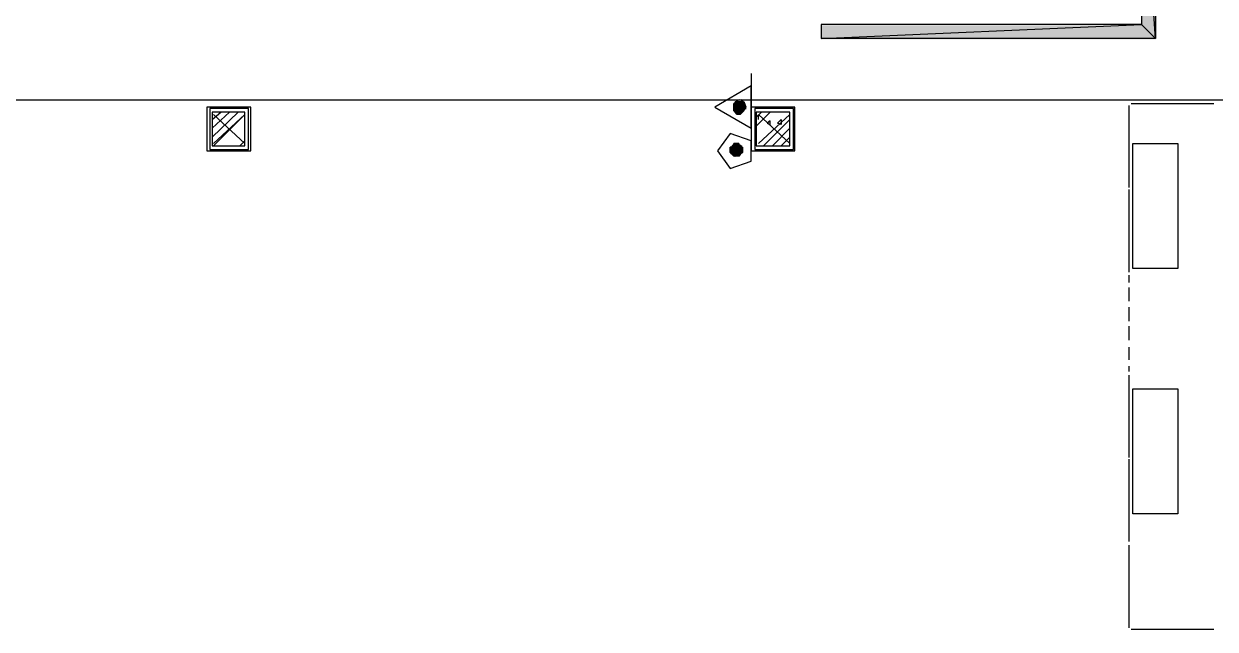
# Model space of a CAD drawing. Header units: millimetres. Extents: x 5 to 415, y 48 to 251.
# Drawn here: x 86.59 to 115.39, y 121.97 to 136.6 of the extents above; entities that cross this region are included whole.
import ezdxf

# ---------------------------------------------------------------- set-up
doc = ezdxf.new("R2010")
doc.units = ezdxf.units.MM
doc.layers.add('H', color=7, linetype='Continuous')
doc.layers.add('P', color=7, linetype='Continuous')

msp = doc.modelspace()

# ---------------------------------------------------------------- hatches: boundary and pattern name
at = {"layer": 'H', "linetype": 'Continuous'}
for points in [[(105.869, 136.225), (105.869, 136.56), (113.612, 136.56), (113.612, 141.182), (113.965, 141.182), (113.965, 136.225), (105.869, 136.225)], [(103.752, 134.497), (103.752, 134.673), (103.805, 134.673), (103.805, 134.444), (103.752, 134.497)], [(103.805, 134.444), (103.805, 134.708), (103.84, 134.708), (103.84, 134.408), (103.805, 134.444)], [(103.84, 134.408), (103.84, 134.708), (103.893, 134.708), (103.893, 134.408), (103.84, 134.408)], [(103.893, 134.408), (103.893, 134.708), (103.928, 134.708), (103.928, 134.408), (103.893, 134.408)], [(103.928, 134.408), (103.928, 134.708), (103.964, 134.708), (103.964, 134.444), (103.928, 134.408)], [(103.964, 134.444), (103.964, 134.673), (104.017, 134.673), (104.017, 134.497), (103.964, 134.444)], [(104.017, 134.532), (104.017, 134.62), (104.052, 134.585), (104.052, 134.532), (104.017, 134.532)], [(103.752, 133.385), (103.752, 133.685), (103.805, 133.685), (103.805, 133.385), (103.752, 133.385)], [(103.805, 133.385), (103.805, 133.685), (103.84, 133.685), (103.84, 133.385), (103.805, 133.385)], [(103.84, 133.385), (103.84, 133.685), (103.893, 133.685), (103.893, 133.385), (103.84, 133.385)], [(103.681, 133.473), (103.681, 133.615), (103.717, 133.615), (103.717, 133.438), (103.681, 133.473)], [(103.717, 133.438), (103.717, 133.65), (103.752, 133.65), (103.752, 133.385), (103.717, 133.438)], [(103.893, 133.385), (103.893, 133.65), (103.928, 133.65), (103.928, 133.438), (103.893, 133.385)], [(103.928, 133.438), (103.928, 133.615), (103.964, 133.615), (103.964, 133.473), (103.928, 133.438)]]:
    msp.add_hatch(color=256, dxfattribs=at).paths.add_polyline_path(points)

# ---------------------------------------------------------------- linework, layer by layer
at = {"layer": 'P'}
for points in [[(113.947, 136.243), (113.612, 141.182)], [(113.612, 141.182), (113.612, 136.578)], [(113.947, 136.243), (113.612, 141.182)], [(113.947, 141.182), (113.947, 136.243)], [(105.869, 136.578), (105.869, 136.243)], [(105.869, 136.243), (113.612, 136.578)], [(113.612, 136.578), (105.869, 136.578)], [(105.869, 136.243), (113.612, 136.578)], [(113.612, 136.578), (113.947, 136.243)], [(113.612, 136.578), (113.947, 136.243)], [(113.947, 136.243), (105.869, 136.243)], [(104.175, 135.396), (104.175, 133.526)], [(104.175, 135.096), (103.293, 134.585)], [(104.175, 134.073), (104.175, 135.096)], [(64.629, 134.761), (327.783, 134.761)], [(91.017, 134.585), (91.017, 133.526)], [(92.075, 134.585), (91.017, 134.585)], [(91.087, 134.549), (91.087, 133.562)], [(92.022, 134.549), (91.087, 134.549)], [(92.022, 133.562), (92.022, 134.549)], [(92.075, 133.526), (92.075, 134.585)], [(103.293, 134.585), (104.175, 134.073)], [(103.823, 134.726), (103.752, 134.638)], [(103.752, 134.673), (103.752, 134.497)], [(103.752, 134.497), (103.752, 134.673)], [(103.752, 134.673), (103.752, 134.497)], [(103.752, 134.62), (103.752, 134.673)], [(103.752, 134.673), (103.752, 134.497)], [(103.752, 134.497), (103.787, 134.673)], [(103.787, 134.673), (103.752, 134.673)], [(103.752, 134.497), (103.787, 134.673)], [(103.752, 134.638), (103.77, 134.532)], [(103.752, 134.62), (103.752, 134.549)], [(103.752, 134.549), (103.752, 134.62)], [(103.752, 134.62), (103.752, 134.549)], [(103.752, 134.585), (103.752, 134.62)], [(103.752, 134.62), (103.752, 134.549)], [(103.752, 134.549), (103.752, 134.62)], [(103.752, 134.62), (103.752, 134.62)], [(103.752, 134.549), (103.752, 134.62)], [(103.752, 134.62), (103.752, 134.497)], [(103.752, 134.497), (103.752, 134.62)], [(103.752, 134.549), (103.752, 134.585)], [(103.752, 134.497), (103.752, 134.549)], [(103.77, 134.532), (103.875, 134.461)], [(103.787, 134.708), (103.787, 134.461)], [(103.787, 134.461), (103.787, 134.708)], [(103.787, 134.708), (103.787, 134.461)], [(103.787, 134.673), (103.787, 134.708)], [(103.787, 134.708), (103.787, 134.461)], [(103.787, 134.461), (103.84, 134.708)], [(103.84, 134.708), (103.787, 134.708)], [(103.787, 134.461), (103.84, 134.708)], [(103.787, 134.673), (103.787, 134.461)], [(103.787, 134.461), (103.787, 134.673)], [(103.893, 134.761), (103.823, 134.726)], [(103.84, 134.708), (103.84, 134.408)], [(103.84, 134.708), (103.84, 134.408)], [(103.84, 134.408), (103.84, 134.708)], [(103.84, 134.708), (103.84, 134.708)], [(103.84, 134.408), (103.84, 134.708)], [(103.84, 134.708), (103.84, 134.708)], [(103.84, 134.708), (103.84, 134.408)], [(103.84, 134.708), (103.84, 134.408)], [(103.84, 134.408), (103.875, 134.708)], [(103.875, 134.708), (103.84, 134.708)], [(103.84, 134.408), (103.875, 134.708)], [(103.875, 134.708), (103.875, 134.408)], [(103.875, 134.708), (103.875, 134.408)], [(103.875, 134.408), (103.911, 134.708)], [(103.911, 134.708), (103.875, 134.708)], [(103.875, 134.408), (103.911, 134.708)], [(103.911, 134.708), (103.911, 134.408)], [(103.911, 134.708), (103.911, 134.408)], [(103.911, 134.408), (103.911, 134.708)], [(103.911, 134.708), (103.911, 134.708)], [(103.911, 134.408), (103.911, 134.708)], [(103.911, 134.708), (103.911, 134.708)], [(103.911, 134.708), (103.911, 134.408)], [(103.911, 134.708), (103.911, 134.408)], [(103.911, 134.408), (103.964, 134.708)], [(103.964, 134.708), (103.911, 134.708)], [(103.911, 134.408), (103.964, 134.708)], [(104.017, 134.691), (103.928, 134.761)], [(103.964, 134.708), (103.964, 134.461)], [(103.964, 134.461), (103.964, 134.708)], [(103.964, 134.708), (103.964, 134.673)], [(103.964, 134.673), (103.964, 134.461)], [(103.964, 134.461), (103.964, 134.673)], [(103.964, 134.673), (103.964, 134.461)], [(103.964, 134.673), (103.964, 134.461)], [(103.964, 134.461), (103.999, 134.673)], [(103.999, 134.673), (103.964, 134.673)], [(103.964, 134.461), (103.999, 134.673)], [(103.981, 134.479), (104.052, 134.585)], [(103.999, 134.673), (103.999, 134.497)], [(103.999, 134.497), (103.999, 134.673)], [(103.999, 134.673), (103.999, 134.62)], [(103.999, 134.62), (103.999, 134.497)], [(103.999, 134.497), (103.999, 134.62)], [(103.999, 134.62), (103.999, 134.497)], [(103.999, 134.62), (103.999, 134.497)], [(103.999, 134.497), (103.999, 134.62)], [(103.999, 134.62), (103.999, 134.62)], [(103.999, 134.497), (103.999, 134.62)], [(103.999, 134.62), (103.999, 134.549)], [(103.999, 134.62), (103.999, 134.549)], [(104.052, 134.585), (103.999, 134.62)], [(103.999, 134.549), (104.052, 134.585)], [(103.999, 134.549), (103.999, 134.497)], [(103.999, 134.549), (104.052, 134.549)], [(104.052, 134.549), (103.999, 134.549)], [(104.052, 134.585), (104.017, 134.691)], [(104.175, 134.585), (104.175, 133.526)], [(105.234, 134.585), (104.175, 134.585)], [(104.263, 134.549), (104.263, 133.562)], [(105.198, 134.549), (104.263, 134.549)], [(105.198, 133.562), (105.198, 134.549)], [(105.234, 133.526), (105.234, 134.585)], [(113.312, 132.644), (113.312, 134.62)], [(113.365, 134.673), (115.358, 134.673)], [(91.14, 134.285), (91.352, 134.461)], [(91.14, 134.073), (91.563, 134.461)], [(91.14, 133.862), (91.775, 134.461)], [(91.14, 134.461), (91.14, 133.65)], [(91.934, 134.461), (91.14, 134.461)], [(91.934, 133.703), (91.175, 134.408)], [(91.175, 133.703), (91.934, 134.408)], [(91.175, 133.65), (91.934, 134.408)], [(91.934, 133.65), (91.934, 134.461)], [(103.787, 134.461), (103.752, 134.497)], [(103.84, 134.408), (103.787, 134.461)], [(103.875, 134.408), (103.84, 134.408)], [(103.875, 134.461), (103.981, 134.479)], [(103.911, 134.408), (103.875, 134.408)], [(103.964, 134.461), (103.911, 134.408)], [(103.999, 134.497), (103.964, 134.461)], [(104.299, 134.338), (104.422, 134.461)], [(104.299, 134.126), (104.634, 134.461)], [(104.299, 134.461), (104.299, 133.65)], [(105.11, 134.461), (104.299, 134.461)], [(105.11, 133.703), (104.352, 134.408)], [(104.352, 133.703), (105.11, 134.408)], [(104.352, 134.285), (104.352, 134.373)], [(104.475, 133.65), (105.11, 134.285)], [(104.634, 134.25), (104.563, 134.197)], [(104.634, 134.161), (104.634, 134.25)], [(104.81, 134.197), (104.898, 134.285)], [(104.898, 134.285), (104.898, 134.161)], [(105.11, 133.65), (105.11, 134.461)], [(103.664, 133.95), (103.364, 133.526)], [(104.175, 133.773), (103.664, 133.95)], [(104.563, 134.197), (104.634, 134.161)], [(104.687, 133.65), (105.11, 134.073)], [(104.898, 134.161), (104.81, 134.197)], [(91.81, 133.65), (91.934, 133.773)], [(103.734, 133.668), (103.664, 133.579)], [(103.823, 133.703), (103.734, 133.668)], [(103.752, 133.703), (103.752, 133.403)], [(103.752, 133.403), (103.752, 133.703)], [(103.752, 133.703), (103.752, 133.403)], [(103.752, 133.65), (103.752, 133.703)], [(103.752, 133.703), (103.752, 133.403)], [(103.752, 133.403), (103.787, 133.703)], [(103.787, 133.703), (103.752, 133.703)], [(103.752, 133.403), (103.787, 133.703)], [(103.787, 133.703), (103.787, 133.403)], [(103.787, 133.703), (103.787, 133.403)], [(103.787, 133.403), (103.787, 133.703)], [(103.787, 133.703), (103.787, 133.703)], [(103.787, 133.403), (103.787, 133.703)], [(103.787, 133.703), (103.787, 133.703)], [(103.787, 133.703), (103.787, 133.403)], [(103.787, 133.703), (103.787, 133.403)], [(103.787, 133.403), (103.84, 133.703)], [(103.84, 133.703), (103.787, 133.703)], [(103.787, 133.403), (103.84, 133.703)], [(103.946, 133.632), (103.84, 133.703)], [(103.84, 133.703), (103.84, 133.403)], [(103.84, 133.703), (103.84, 133.403)], [(103.84, 133.403), (103.875, 133.703)], [(103.875, 133.703), (103.84, 133.703)], [(103.84, 133.403), (103.875, 133.703)], [(103.875, 133.703), (103.875, 133.403)], [(103.875, 133.403), (103.875, 133.703)], [(103.875, 133.703), (103.875, 133.65)], [(104.175, 133.279), (104.175, 133.773)], [(104.898, 133.65), (105.11, 133.862)], [(113.4, 130.687), (113.4, 133.703)], [(113.4, 133.703), (114.494, 133.703)], [(114.494, 133.703), (114.494, 130.687)], [(91.017, 133.526), (92.075, 133.526)], [(91.087, 133.562), (92.022, 133.562)], [(91.14, 133.65), (91.934, 133.65)], [(91.775, 133.65), (91.863, 133.65)], [(103.364, 133.526), (103.664, 133.103)], [(103.664, 133.615), (103.664, 133.491)], [(103.664, 133.491), (103.664, 133.615)], [(103.664, 133.615), (103.664, 133.491)], [(103.664, 133.562), (103.664, 133.615)], [(103.664, 133.615), (103.664, 133.491)], [(103.664, 133.491), (103.717, 133.615)], [(103.717, 133.615), (103.664, 133.615)], [(103.664, 133.491), (103.717, 133.615)], [(103.664, 133.579), (103.681, 133.473)], [(103.664, 133.562), (103.664, 133.562)], [(103.664, 133.562), (103.664, 133.562)], [(103.664, 133.491), (103.664, 133.562)], [(103.664, 133.526), (103.664, 133.491)], [(103.664, 133.491), (103.664, 133.526)], [(103.717, 133.438), (103.664, 133.491)], [(103.681, 133.473), (103.787, 133.403)], [(103.717, 133.65), (103.717, 133.438)], [(103.717, 133.438), (103.717, 133.65)], [(103.717, 133.65), (103.717, 133.438)], [(103.717, 133.615), (103.717, 133.65)], [(103.717, 133.65), (103.717, 133.438)], [(103.717, 133.438), (103.752, 133.65)], [(103.752, 133.65), (103.717, 133.65)], [(103.717, 133.438), (103.752, 133.65)], [(103.717, 133.615), (103.717, 133.438)], [(103.717, 133.438), (103.717, 133.615)], [(103.752, 133.403), (103.717, 133.438)], [(103.752, 133.65), (103.752, 133.403)], [(103.752, 133.403), (103.752, 133.65)], [(103.787, 133.403), (103.752, 133.403)], [(103.787, 133.403), (103.893, 133.421)], [(103.84, 133.403), (103.787, 133.403)], [(103.875, 133.403), (103.84, 133.403)], [(103.875, 133.65), (103.875, 133.403)], [(103.875, 133.403), (103.875, 133.65)], [(103.875, 133.65), (103.875, 133.403)], [(103.875, 133.65), (103.875, 133.403)], [(103.875, 133.403), (103.911, 133.65)], [(103.911, 133.65), (103.875, 133.65)], [(103.875, 133.403), (103.911, 133.65)], [(103.911, 133.438), (103.875, 133.403)], [(103.893, 133.421), (103.964, 133.526)], [(103.911, 133.65), (103.911, 133.438)], [(103.911, 133.438), (103.911, 133.65)], [(103.911, 133.65), (103.911, 133.615)], [(103.911, 133.615), (103.911, 133.438)], [(103.911, 133.438), (103.911, 133.615)], [(103.911, 133.615), (103.911, 133.438)], [(103.911, 133.615), (103.911, 133.438)], [(103.911, 133.438), (103.964, 133.615)], [(103.964, 133.615), (103.911, 133.615)], [(103.911, 133.438), (103.964, 133.615)], [(103.964, 133.491), (103.911, 133.438)], [(103.964, 133.526), (103.946, 133.632)], [(103.964, 133.615), (103.964, 133.491)], [(103.964, 133.491), (103.964, 133.615)], [(103.964, 133.615), (103.964, 133.562)], [(103.964, 133.562), (103.964, 133.491)], [(103.964, 133.491), (103.964, 133.562)], [(103.964, 133.562), (103.964, 133.491)], [(103.964, 133.562), (103.964, 133.491)], [(103.964, 133.491), (103.964, 133.562)], [(103.964, 133.562), (103.964, 133.562)], [(103.964, 133.491), (103.964, 133.562)], [(103.964, 133.562), (103.964, 133.526)], [(103.964, 133.526), (103.964, 133.491)], [(104.175, 133.526), (105.234, 133.526)], [(104.263, 133.562), (105.198, 133.562)], [(104.299, 133.65), (105.11, 133.65)], [(103.664, 133.103), (104.175, 133.279)], [(113.312, 130.598), (113.312, 132.592)], [(113.312, 130.351), (113.312, 130.528)], [(114.494, 130.687), (113.4, 130.687)], [(113.312, 129.893), (113.312, 130.228)], [(113.312, 129.417), (113.312, 129.752)], [(113.312, 128.958), (113.312, 129.293)], [(113.312, 128.482), (113.312, 128.782)], [(113.312, 128.199), (113.312, 128.323)], [(113.312, 126.118), (113.312, 128.111)], [(113.4, 124.76), (113.4, 127.776)], [(113.4, 127.776), (114.494, 127.776)], [(114.494, 127.776), (114.494, 124.76)], [(113.312, 124.09), (113.312, 126.083)], [(114.494, 124.76), (113.4, 124.76)], [(113.312, 122.008), (113.312, 124.001)], [(113.365, 121.973), (115.358, 121.973)]]:
    msp.add_lwpolyline(points, dxfattribs=at)

doc.saveas('drawing.dxf')
